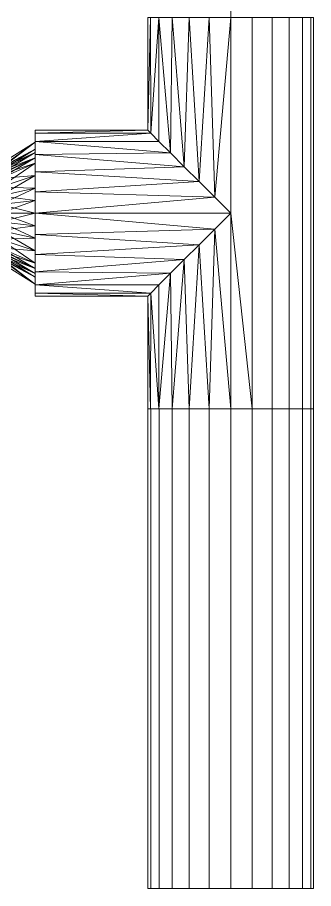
# Model space of a CAD drawing. Header units: inches. Extents: x -3325 to -59, y 5 to 733.
# Drawn here: x -2803.1 to -2799.7, y 134.06 to 144.05 of the extents above; entities that cross this region are included whole.
import ezdxf

# ---------------------------------------------------------------- set-up
doc = ezdxf.new("R2010")
doc.units = ezdxf.units.IN
doc.header["$MEASUREMENT"] = 0
doc.layers.add('P-PIPE', color=10, linetype='Continuous', lineweight=9)

# ---------------------------------------------------------------- blocks, each defined once
blk = doc.blocks.new('Tee - Welded - Generic - Standard-1125979-06 - Fifth Level')
at = {"layer": 'P-PIPE'}
mesh = blk.add_polyface(dxfattribs=at)
corners = [(-2.2441, -0.9508), (-2.2441, -0.9184, 0.2461), (-2.2441, -0.8234, 0.4754), (-2.2441, -0.6723, 0.6723), (-2.2441, -0.4754, 0.8234), (-2.2441, -0.2461, 0.9184), (-2.2441, 0, 0.9508), (-2.2441, 0.2461, 0.9184), (-2.2441, 0.4754, 0.8234), (-2.2441, 0.6723, 0.6723), (-2.2441, 0.8234, 0.4754), (-2.2441, 0.9184, 0.2461), (-2.2441, 0.9508), (-2.2441, 0.9184, -0.2461), (-2.2441, 0.8234, -0.4754), (-2.2441, 0.6723, -0.6723), (-2.2441, 0.4754, -0.8234), (-2.2441, 0.2461, -0.9184), (-2.2441, 0, -0.9508), (-2.2441, -0.2461, -0.9184), (-2.2441, -0.4754, -0.8234), (-2.2441, -0.6723, -0.6723), (-2.2441, -0.8234, -0.4754), (-2.2441, -0.9184, -0.2461)]
mesh.append_faces([[corners[k] for k in face] for face in [(10, 0, 7, 9)]], dxfattribs={"vtx0": -1, "vtx1": -1, "vtx2": -1})
mesh.append_faces([[corners[k] for k in face] for face in [(13, 21, 0, 10)]], dxfattribs={"vtx0": -1, "vtx1": -1, "vtx2": -1, "vtx3": -1})
mesh.append_faces([[corners[k] for k in face] for face in [(13, 16, 20, 21), (5, 7, 0, 1)]], dxfattribs={"vtx0": -1, "vtx1": -1, "vtx3": -1})
mesh.append_faces([[corners[k] for k in face] for face in [(4, 5, 3)]], dxfattribs={"vtx1": -1})
mesh.append_faces([[corners[k] for k in face] for face in [(18, 19, 20), (22, 23, 0, 21), (7, 8, 9), (5, 6, 7)]], dxfattribs={"vtx2": -1})
mesh.append_faces([[corners[k] for k in face] for face in [(16, 17, 18, 20), (1, 2, 3, 5)]], dxfattribs={"vtx2": -1, "vtx3": -1})
mesh.append_faces([[corners[k] for k in face] for face in [(13, 14, 15, 16), (10, 11, 12, 13)]], dxfattribs={"vtx3": -1})
mesh = blk.add_polyface(dxfattribs=at)
corners = [(-2.2441, 0.9508), (-2.2441, 0.9184, 0.2461), (-2.2441, 0.8234, 0.4754), (-2.2441, 0.6723, 0.6723), (-2.2441, 0.4754, 0.8234), (-2.2441, 0.2461, 0.9184), (-2.2441, 0, 0.9508), (-2.2441, -0.2461, 0.9184), (-2.2441, -0.4754, 0.8234), (-2.2441, -0.6723, 0.6723), (-2.2441, -0.8234, 0.4754), (-2.2441, -0.9184, 0.2461), (-2.2441, -0.9508), (-0.9508, -0.9508), (-0.9163, -0.9163, 0.2538), (-0.8229, -0.8229, 0.4762), (-0.6899, -0.6899, 0.6542), (-0.5329, -0.5329, 0.7874), (-0.3617, -0.3617, 0.8793), (-0.1826, -0.1826, 0.9331), (0, 0, 0.9508), (0.1826, -0.1826, 0.9331), (0.3617, -0.3617, 0.8793), (0.5329, -0.5329, 0.7874), (0.6899, -0.6899, 0.6542), (0.8229, -0.8229, 0.4762), (0.9163, -0.9163, 0.2538), (0.9508, -0.9508), (2.2441, -0.9508), (2.2441, -0.9184, 0.2461), (2.2441, -0.8234, 0.4754), (2.2441, -0.6723, 0.6723), (2.2441, -0.4754, 0.8234), (2.2441, -0.2461, 0.9184), (2.2441, 0, 0.9508), (2.2441, 0.2461, 0.9184), (2.2441, 0.4754, 0.8234), (2.2441, 0.6723, 0.6723), (2.2441, 0.8234, 0.4754), (2.2441, 0.9184, 0.2461), (2.2441, 0.9508)]
mesh.append_faces([[corners[k] for k in face] for face in [(13, 11, 12)]], dxfattribs={"vtx0": -1})
mesh.append_faces([[corners[k] for k in face] for face in [(27, 29, 26), (25, 30, 24), (11, 14, 10), (9, 17, 8), (16, 10, 15), (23, 32, 22), (21, 34, 20), (22, 33, 21), (33, 22, 32), (19, 7, 18), (7, 19, 6)]], dxfattribs={"vtx0": -1, "vtx1": -1})
mesh.append_faces([[corners[k] for k in face] for face in [(30, 25, 26), (24, 30, 31), (8, 17, 18), (21, 33, 34), (18, 7, 8), (20, 5, 6)]], dxfattribs={"vtx0": -1, "vtx2": -1})
mesh.append_faces([[corners[k] for k in face] for face in [(20, 34, 35, 5)]], dxfattribs={"vtx0": -1, "vtx2": -1, "vtx3": -1})
mesh.append_faces([[corners[k] for k in face] for face in [(28, 29, 27)]], dxfattribs={"vtx1": -1})
mesh.append_faces([[corners[k] for k in face] for face in [(29, 30, 26), (31, 32, 23), (23, 24, 31), (13, 14, 11), (14, 15, 10), (16, 17, 9), (9, 10, 16), (19, 20, 6)]], dxfattribs={"vtx1": -1, "vtx2": -1})
mesh.append_faces([[corners[k] for k in face] for face in [(38, 39, 1, 2), (36, 37, 3, 4), (37, 38, 2, 3), (35, 36, 4, 5)]], dxfattribs={"vtx1": -1, "vtx3": -1})
mesh.append_faces([[corners[k] for k in face] for face in [(39, 40, 0, 1)]], dxfattribs={"vtx3": -1})
mesh = blk.add_polyface(dxfattribs=at)
corners = [(-2.2441, -0.9508), (-2.2441, -0.9184, -0.2461), (-2.2441, -0.8234, -0.4754), (-2.2441, -0.6723, -0.6723), (-2.2441, -0.4754, -0.8234), (-2.2441, -0.2461, -0.9184), (-2.2441, 0, -0.9508), (-2.2441, 0.2461, -0.9184), (-2.2441, 0.4754, -0.8234), (-2.2441, 0.6723, -0.6723), (-2.2441, 0.8234, -0.4754), (-2.2441, 0.9184, -0.2461), (-2.2441, 0.9508), (2.2441, 0.9508), (2.2441, 0.9184, -0.2461), (2.2441, 0.8234, -0.4754), (2.2441, 0.6723, -0.6723), (2.2441, 0.4754, -0.8234), (2.2441, 0.2461, -0.9184), (2.2441, 0, -0.9508), (2.2441, -0.2461, -0.9184), (2.2441, -0.4754, -0.8234), (2.2441, -0.6723, -0.6723), (2.2441, -0.8234, -0.4754), (2.2441, -0.9184, -0.2461), (2.2441, -0.9508), (0.9508, -0.9508), (0.9163, -0.9163, -0.2538), (0.8229, -0.8229, -0.4762), (0.6899, -0.6899, -0.6542), (0.5329, -0.5329, -0.7874), (0.3617, -0.3617, -0.8793), (0.1826, -0.1826, -0.9331), (0, 0, -0.9508), (-0.1826, -0.1826, -0.9331), (-0.3617, -0.3617, -0.8793), (-0.5329, -0.5329, -0.7874), (-0.6899, -0.6899, -0.6542), (-0.8229, -0.8229, -0.4762), (-0.9163, -0.9163, -0.2538), (-0.9508, -0.9508)]
mesh.append_faces([[corners[k] for k in face] for face in [(1, 40, 0)]], dxfattribs={"vtx0": -1})
mesh.append_faces([[corners[k] for k in face] for face in [(33, 19, 32), (6, 34, 5), (32, 20, 31), (24, 27, 23), (27, 24, 26), (36, 4, 35), (3, 37, 2), (38, 2, 37), (21, 31, 20)]], dxfattribs={"vtx0": -1, "vtx1": -1})
mesh.append_faces([[corners[k] for k in face] for face in [(35, 4, 5), (6, 33, 34), (23, 28, 29), (29, 22, 23), (21, 30, 31), (23, 27, 28), (36, 3, 4), (3, 36, 37), (39, 1, 2)]], dxfattribs={"vtx0": -1, "vtx2": -1})
mesh.append_faces([[corners[k] for k in face] for face in [(19, 20, 32), (34, 35, 5), (6, 7, 33), (21, 22, 30), (29, 30, 22), (39, 40, 1), (38, 39, 2)]], dxfattribs={"vtx1": -1, "vtx2": -1})
mesh.append_faces([[corners[k] for k in face] for face in [(18, 19, 33, 7)]], dxfattribs={"vtx1": -1, "vtx2": -1, "vtx3": -1})
mesh.append_faces([[corners[k] for k in face] for face in [(15, 16, 9, 10), (14, 15, 10, 11), (16, 17, 8, 9), (17, 18, 7, 8)]], dxfattribs={"vtx1": -1, "vtx3": -1})
mesh.append_faces([[corners[k] for k in face] for face in [(12, 13, 14, 11), (24, 25, 26)]], dxfattribs={"vtx2": -1})
mesh = blk.add_polyface(dxfattribs=at)
corners = [(2.2441, -0.9508), (2.2441, -0.9184, -0.2461), (2.2441, -0.8234, -0.4754), (2.2441, -0.6723, -0.6723), (2.2441, -0.4754, -0.8234), (2.2441, -0.2461, -0.9184), (2.2441, 0, -0.9508), (2.2441, 0.2461, -0.9184), (2.2441, 0.4754, -0.8234), (2.2441, 0.6723, -0.6723), (2.2441, 0.8234, -0.4754), (2.2441, 0.9184, -0.2461), (2.2441, 0.9508), (2.2441, 0.9184, 0.2461), (2.2441, 0.8234, 0.4754), (2.2441, 0.6723, 0.6723), (2.2441, 0.4754, 0.8234), (2.2441, 0.2461, 0.9184), (2.2441, 0, 0.9508), (2.2441, -0.2461, 0.9184), (2.2441, -0.4754, 0.8234), (2.2441, -0.6723, 0.6723), (2.2441, -0.8234, 0.4754), (2.2441, -0.9184, 0.2461)]
mesh.append_faces([[corners[k] for k in face] for face in [(21, 19, 20)]], dxfattribs={"vtx0": -1})
mesh.append_faces([[corners[k] for k in face] for face in [(19, 23, 17, 18)]], dxfattribs={"vtx0": -1, "vtx1": -1})
mesh.append_faces([[corners[k] for k in face] for face in [(4, 8, 11, 3), (0, 3, 11, 23)]], dxfattribs={"vtx0": -1, "vtx1": -1, "vtx2": -1})
mesh.append_faces([[corners[k] for k in face] for face in [(11, 14, 17, 23)]], dxfattribs={"vtx0": -1, "vtx1": -1, "vtx2": -1, "vtx3": -1})
mesh.append_faces([[corners[k] for k in face] for face in [(9, 10, 11, 8), (4, 5, 6), (12, 13, 14, 11), (15, 16, 17, 14)]], dxfattribs={"vtx2": -1})
mesh.append_faces([[corners[k] for k in face] for face in [(6, 7, 8, 4), (21, 22, 23, 19)]], dxfattribs={"vtx2": -1, "vtx3": -1})
mesh.append_faces([[corners[k] for k in face] for face in [(0, 1, 2, 3)]], dxfattribs={"vtx3": -1})
mesh = blk.add_polyface(dxfattribs=at)
corners = [(-0.9508, -2.2441), (-0.9184, -2.2441, 0.2461), (-0.8234, -2.2441, 0.4754), (-0.6723, -2.2441, 0.6723), (-0.4754, -2.2441, 0.8234), (-0.2461, -2.2441, 0.9184), (0, -2.2441, 0.9508), (0.2461, -2.2441, 0.9184), (0.4754, -2.2441, 0.8234), (0.6723, -2.2441, 0.6723), (0.8234, -2.2441, 0.4754), (0.9184, -2.2441, 0.2461), (0.9508, -2.2441), (0.9508, -0.9508), (0.9163, -0.9163, 0.2538), (0.8229, -0.8229, 0.4762), (0.6899, -0.6899, 0.6542), (0.5329, -0.5329, 0.7874), (0.3617, -0.3617, 0.8793), (0.1826, -0.1826, 0.9331), (0, 0, 0.9508), (-0.1826, -0.1826, 0.9331), (-0.3617, -0.3617, 0.8793), (-0.5329, -0.5329, 0.7874), (-0.6899, -0.6899, 0.6542), (-0.8229, -0.8229, 0.4762), (-0.9163, -0.9163, 0.2538), (-0.9508, -0.9508)]
mesh.append_faces([[corners[k] for k in face] for face in [(13, 11, 12)]], dxfattribs={"vtx0": -1})
mesh.append_faces([[corners[k] for k in face] for face in [(22, 5, 21), (24, 3, 23), (8, 18, 7), (17, 9, 16)]], dxfattribs={"vtx0": -1, "vtx1": -1})
mesh.append_faces([[corners[k] for k in face] for face in [(24, 2, 3), (26, 1, 2), (22, 4, 5), (6, 20, 21), (21, 5, 6), (19, 6, 7), (16, 9, 10), (17, 8, 9), (6, 19, 20)]], dxfattribs={"vtx0": -1, "vtx2": -1})
mesh.append_faces([[corners[k] for k in face] for face in [(26, 27, 1), (3, 4, 23), (25, 26, 2), (24, 25, 2), (22, 23, 4), (10, 11, 14), (18, 19, 7), (17, 18, 8), (13, 14, 11), (15, 16, 10), (14, 15, 10)]], dxfattribs={"vtx1": -1, "vtx2": -1})
mesh.append_faces([[corners[k] for k in face] for face in [(27, 0, 1)]], dxfattribs={"vtx2": -1})
mesh = blk.add_polyface(dxfattribs=at)
corners = [(0.9508, -2.2441), (0.9184, -2.2441, -0.2461), (0.8234, -2.2441, -0.4754), (0.6723, -2.2441, -0.6723), (0.4754, -2.2441, -0.8234), (0.2461, -2.2441, -0.9184), (0, -2.2441, -0.9508), (-0.2461, -2.2441, -0.9184), (-0.4754, -2.2441, -0.8234), (-0.6723, -2.2441, -0.6723), (-0.8234, -2.2441, -0.4754), (-0.9184, -2.2441, -0.2461), (-0.9508, -2.2441), (-0.9508, -0.9508), (-0.9163, -0.9163, -0.2538), (-0.8229, -0.8229, -0.4762), (-0.6899, -0.6899, -0.6542), (-0.5329, -0.5329, -0.7874), (-0.3617, -0.3617, -0.8793), (-0.1826, -0.1826, -0.9331), (0, 0, -0.9508), (0.1826, -0.1826, -0.9331), (0.3617, -0.3617, -0.8793), (0.5329, -0.5329, -0.7874), (0.6899, -0.6899, -0.6542), (0.8229, -0.8229, -0.4762), (0.9163, -0.9163, -0.2538), (0.9508, -0.9508)]
mesh.append_faces([[corners[k] for k in face] for face in [(13, 11, 12)]], dxfattribs={"vtx0": -1})
mesh.append_faces([[corners[k] for k in face] for face in [(22, 5, 21), (24, 3, 23), (8, 18, 7), (17, 9, 16)]], dxfattribs={"vtx0": -1, "vtx1": -1})
mesh.append_faces([[corners[k] for k in face] for face in [(24, 2, 3), (26, 1, 2), (22, 4, 5), (6, 20, 21), (21, 5, 6), (19, 6, 7), (16, 9, 10), (17, 8, 9), (6, 19, 20)]], dxfattribs={"vtx0": -1, "vtx2": -1})
mesh.append_faces([[corners[k] for k in face] for face in [(0, 1, 27)]], dxfattribs={"vtx1": -1})
mesh.append_faces([[corners[k] for k in face] for face in [(26, 27, 1), (3, 4, 23), (25, 26, 2), (24, 25, 2), (22, 23, 4), (10, 11, 14), (18, 19, 7), (17, 18, 8), (13, 14, 11), (15, 16, 10), (14, 15, 10)]], dxfattribs={"vtx1": -1, "vtx2": -1})
mesh = blk.add_polyface(dxfattribs=at)
corners = [(-0.9508, -2.2441), (-0.9184, -2.2441, -0.2461), (-0.8234, -2.2441, -0.4754), (-0.6723, -2.2441, -0.6723), (-0.4754, -2.2441, -0.8234), (-0.2461, -2.2441, -0.9184), (0, -2.2441, -0.9508), (0.2461, -2.2441, -0.9184), (0.4754, -2.2441, -0.8234), (0.6723, -2.2441, -0.6723), (0.8234, -2.2441, -0.4754), (0.9184, -2.2441, -0.2461), (0.9508, -2.2441), (0.9184, -2.2441, 0.2461), (0.8234, -2.2441, 0.4754), (0.6723, -2.2441, 0.6723), (0.4754, -2.2441, 0.8234), (0.2461, -2.2441, 0.9184), (0, -2.2441, 0.9508), (-0.2461, -2.2441, 0.9184), (-0.4754, -2.2441, 0.8234), (-0.6723, -2.2441, 0.6723), (-0.8234, -2.2441, 0.4754), (-0.9184, -2.2441, 0.2461)]
mesh.append_faces([[corners[k] for k in face] for face in [(6, 4, 5), (21, 19, 20)]], dxfattribs={"vtx0": -1})
mesh.append_faces([[corners[k] for k in face] for face in [(23, 6, 11, 14), (23, 14, 17, 19)]], dxfattribs={"vtx0": -1, "vtx1": -1, "vtx2": -1, "vtx3": -1})
mesh.append_faces([[corners[k] for k in face] for face in [(6, 23, 3, 4)]], dxfattribs={"vtx0": -1, "vtx1": -1, "vtx3": -1})
mesh.append_faces([[corners[k] for k in face] for face in [(3, 23, 0)]], dxfattribs={"vtx0": -1, "vtx2": -1})
mesh.append_faces([[corners[k] for k in face] for face in [(16, 17, 14, 15)]], dxfattribs={"vtx1": -1})
mesh.append_faces([[corners[k] for k in face] for face in [(12, 13, 14, 11), (17, 18, 19)]], dxfattribs={"vtx2": -1})
mesh.append_faces([[corners[k] for k in face] for face in [(9, 10, 11, 6), (21, 22, 23, 19)]], dxfattribs={"vtx2": -1, "vtx3": -1})
mesh.append_faces([[corners[k] for k in face] for face in [(6, 7, 8, 9), (0, 1, 2, 3)]], dxfattribs={"vtx3": -1})
blk = doc.blocks.new('Transition - Generic - Plumbing-CW-1022941-06 - Fifth Level')
at = {"layer": 'P-PIPE'}
mesh = blk.add_polyface(dxfattribs=at)
corners = [(0, -0.8125), (0, -0.5745, 0.5745), (0, 0, 0.8125), (0, 0.5745, 0.5745), (0, 0.8125), (0, 0.5745, -0.5745), (0, 0, -0.8125), (0, -0.5745, -0.5745)]
mesh.append_faces([[corners[k] for k in face] for face in [(5, 3, 4)]], dxfattribs={"vtx0": -1})
mesh.append_faces([[corners[k] for k in face] for face in [(0, 3, 5, 6)]], dxfattribs={"vtx0": -1, "vtx1": -1, "vtx3": -1})
mesh.append_faces([[corners[k] for k in face] for face in [(2, 3, 0, 1), (7, 0, 6)]], dxfattribs={"vtx1": -1})
mesh = blk.add_polyface(dxfattribs=at)
corners = [(0, -0.8125), (0, -0.5745, -0.5745), (0, 0, -0.8125), (0, 0.5745, -0.5745), (0, 0.8125), (0.4063, 0.5625), (0.4063, 0.3977, -0.3977), (0.4063, 0, -0.5625), (0.4063, -0.3977, -0.3977), (0.4063, -0.5625), (0.4063, 0.4523, -0.2661), (0, 0.6935, -0.2873), (0, 0.7329, -0.1922), (0, 0.2873, -0.6935), (0.4063, 0.1989, -0.4801), (0.4063, 0.0994, -0.5213), (0.4063, -0.4801, -0.1989), (0, -0.6935, -0.2873), (0, -0.634, -0.4309), (0.4063, -0.1989, -0.4801), (0, -0.2873, -0.6935), (0, -0.1436, -0.753), (0, 0.634, -0.4309), (0.4063, 0.5074, -0.1331), (0, 0.4309, -0.634), (0.4063, 0.2983, -0.4389), (0, 0.1436, -0.753), (0, -0.7329, -0.1922), (0.4063, -0.5213, -0.0994), (0.4063, -0.4389, -0.2983), (0, -0.4309, -0.634), (0.4063, -0.2983, -0.4389), (0.4063, -0.0994, -0.5213)]
mesh.append_faces([[corners[k] for k in face] for face in [(23, 4, 5)]], dxfattribs={"vtx0": -1})
mesh.append_faces([[corners[k] for k in face] for face in [(4, 23, 12), (14, 24, 25), (6, 22, 10), (13, 15, 26), (29, 1, 8), (16, 18, 29), (1, 29, 18), (19, 21, 32), (7, 26, 15), (2, 32, 21), (22, 6, 3), (10, 11, 23), (3, 25, 24), (15, 13, 14), (18, 16, 17), (20, 31, 30), (21, 19, 20)]], dxfattribs={"vtx0": -1, "vtx1": -1})
mesh.append_faces([[corners[k] for k in face] for face in [(14, 13, 24), (7, 2, 26), (3, 6, 25), (23, 11, 12), (2, 7, 32), (27, 16, 28), (8, 1, 30)]], dxfattribs={"vtx0": -1, "vtx2": -1})
mesh.append_faces([[corners[k] for k in face] for face in [(9, 0, 28)]], dxfattribs={"vtx1": -1})
mesh.append_faces([[corners[k] for k in face] for face in [(27, 17, 16), (19, 31, 20), (31, 8, 30), (22, 11, 10), (0, 27, 28)]], dxfattribs={"vtx1": -1, "vtx2": -1})
mesh = blk.add_polyface(dxfattribs=at)
corners = [(0, 0.8125), (0, 0.5745, 0.5745), (0, 0, 0.8125), (0, -0.5745, 0.5745), (0, -0.8125), (0.4063, -0.5625), (0.4063, -0.3977, 0.3977), (0.4063, 0, 0.5625), (0.4063, 0.3977, 0.3977), (0.4063, 0.5625), (0.4063, -0.4523, 0.2661), (0, -0.6935, 0.2873), (0, -0.7329, 0.1922), (0, -0.2873, 0.6935), (0.4063, -0.1989, 0.4801), (0.4063, -0.0994, 0.5213), (0.4063, 0.4801, 0.1989), (0, 0.6935, 0.2873), (0, 0.634, 0.4309), (0.4063, 0.1989, 0.4801), (0, 0.2873, 0.6935), (0, 0.1436, 0.753), (0, -0.634, 0.4309), (0.4063, -0.5074, 0.1331), (0, -0.4309, 0.634), (0.4063, -0.2983, 0.4389), (0, -0.1436, 0.753), (0, 0.7329, 0.1922), (0.4063, 0.5213, 0.0994), (0.4063, 0.4389, 0.2983), (0, 0.4309, 0.634), (0.4063, 0.2983, 0.4389), (0.4063, 0.0994, 0.5213)]
mesh.append_faces([[corners[k] for k in face] for face in [(23, 4, 5)]], dxfattribs={"vtx0": -1})
mesh.append_faces([[corners[k] for k in face] for face in [(4, 23, 12), (14, 24, 25), (6, 22, 10), (13, 15, 26), (29, 1, 8), (16, 18, 29), (1, 29, 18), (19, 21, 32), (7, 26, 15), (2, 32, 21), (22, 6, 3), (10, 11, 23), (3, 25, 24), (15, 13, 14), (18, 16, 17), (20, 31, 30), (21, 19, 20)]], dxfattribs={"vtx0": -1, "vtx1": -1})
mesh.append_faces([[corners[k] for k in face] for face in [(14, 13, 24), (7, 2, 26), (3, 6, 25), (23, 11, 12), (2, 7, 32), (27, 16, 28), (8, 1, 30)]], dxfattribs={"vtx0": -1, "vtx2": -1})
mesh.append_faces([[corners[k] for k in face] for face in [(9, 0, 28)]], dxfattribs={"vtx1": -1})
mesh.append_faces([[corners[k] for k in face] for face in [(27, 17, 16), (19, 31, 20), (31, 8, 30), (22, 11, 10), (0, 27, 28)]], dxfattribs={"vtx1": -1, "vtx2": -1})
mesh = blk.add_polyface(dxfattribs=at)
corners = [(0.4063, -0.5625), (0.4063, -0.3977, -0.3977), (0.4063, 0, -0.5625), (0.4063, 0.3977, -0.3977), (0.4063, 0.5625), (0.4063, 0.3977, 0.3977), (0.4063, 0, 0.5625), (0.4063, -0.3977, 0.3977)]
mesh.append_faces([[corners[k] for k in face] for face in [(4, 7, 1, 2)]], dxfattribs={"vtx0": -1, "vtx1": -1, "vtx3": -1})
mesh.append_faces([[corners[k] for k in face] for face in [(3, 4, 2)]], dxfattribs={"vtx1": -1})
mesh.append_faces([[corners[k] for k in face] for face in [(5, 6, 7, 4), (7, 0, 1)]], dxfattribs={"vtx2": -1})

msp = doc.modelspace()

# ---------------------------------------------------------------- linework, layer by layer
at = {"layer": 'P-PIPE', "color": 1}
for p, q in [((-2800.6496, 153.5603, 1076), (-2800.6496, 144.0485, 1076)), ((-2800.6496, 153.5603, 1076), (-2800.6496, 144.0485, 1076)), ((-2800.6496, 139.5603, 1076), (-2800.6496, 144.0485, 1076)), ((-2802.8937, 141.8044, 1076), (-2803.2999, 141.8044, 1076)), ((-2802.8937, 141.8044, 1076), (-2800.6496, 141.8044, 1076)), ((-2800.6496, 139.5603, 1076), (-2800.6496, 134.0603, 1076)), ((-2800.6496, 139.5603, 1076), (-2800.6496, 134.0603, 1076))]:
    msp.add_line(p, q, dxfattribs=at)

# ---------------------------------------------------------------- block references
at = {"layer": 'P-PIPE', "color": 1, "extrusion": (0, 0, -1), "rotation": 90}
msp.add_blockref('Tee - Welded - Generic - Standard-1125979-06 - Fifth Level', (2800.6496, 141.8044, -1076), dxfattribs=at)
at = {"layer": 'P-PIPE', "color": 1, "rotation": 180}
msp.add_blockref('Transition - Generic - Plumbing-CW-1022941-06 - Fifth Level', (-2802.8937, 141.8044, 1076), dxfattribs=at)

# ---------------------------------------------------------------- meshes
at = {"layer": 'P-PIPE', "color": 1}
mesh = msp.add_polyface(dxfattribs=at)
corners = [(-2801.5995, 139.5603, 1076), (-2801.5673, 139.5603, 1076.2459), (-2801.4723, 139.5603, 1076.475), (-2801.3214, 139.5603, 1076.6718), (-2801.1246, 139.5603, 1076.8228), (-2800.8955, 139.5603, 1076.9176), (-2800.6496, 139.5603, 1076.95), (-2800.4037, 139.5603, 1076.9176), (-2800.1746, 139.5603, 1076.8228), (-2799.9778, 139.5603, 1076.6718), (-2799.8269, 139.5603, 1076.475), (-2799.7321, 139.5603, 1076.2459), (-2799.6996, 139.5603, 1076), (-2799.7321, 139.5603, 1075.7542), (-2799.8269, 139.5603, 1075.525), (-2799.9778, 139.5603, 1075.3282), (-2800.1746, 139.5603, 1075.1773), (-2800.4037, 139.5603, 1075.0823), (-2800.6496, 139.5603, 1075.05), (-2800.8955, 139.5603, 1075.0823), (-2801.1246, 139.5603, 1075.1773), (-2801.3214, 139.5603, 1075.3282), (-2801.4723, 139.5603, 1075.525), (-2801.5673, 139.5603, 1075.7542)]
mesh.append_faces([[corners[k] for k in face] for face in [(18, 16, 17)]], dxfattribs={"vtx0": -1, "color": 1})
mesh.append_faces([[corners[k] for k in face] for face in [(9, 4, 8)]], dxfattribs={"vtx0": -1, "vtx1": -1, "color": 1})
mesh.append_faces([[corners[k] for k in face] for face in [(21, 9, 15, 16)]], dxfattribs={"vtx0": -1, "vtx1": -1, "vtx3": -1, "color": 1})
mesh.append_faces([[corners[k] for k in face] for face in [(5, 6, 4), (14, 15, 13)]], dxfattribs={"vtx1": -1, "color": 1})
mesh.append_faces([[corners[k] for k in face] for face in [(3, 4, 9, 21), (20, 21, 16, 18)]], dxfattribs={"vtx1": -1, "vtx2": -1, "vtx3": -1, "color": 1})
mesh.append_faces([[corners[k] for k in face] for face in [(23, 0, 1), (18, 19, 20)]], dxfattribs={"vtx2": -1, "color": 1})
mesh.append_faces([[corners[k] for k in face] for face in [(1, 2, 3, 23), (6, 7, 8, 4), (9, 10, 11, 15), (21, 22, 23, 3), (11, 12, 13, 15)]], dxfattribs={"vtx2": -1, "vtx3": -1, "color": 1})
mesh = msp.add_polyface(dxfattribs=at)
corners = [(-2800.6496, 139.5603, 1076.95), (-2800.8955, 139.5603, 1076.9176), (-2801.1246, 139.5603, 1076.8228), (-2801.3214, 139.5603, 1076.6718), (-2801.4723, 139.5603, 1076.475), (-2801.5673, 139.5603, 1076.2459), (-2801.5995, 139.5603, 1076), (-2801.5995, 134.0603, 1076), (-2801.5673, 134.0603, 1076.2459), (-2801.4723, 134.0603, 1076.475), (-2801.3214, 134.0603, 1076.6718), (-2801.1246, 134.0603, 1076.8228), (-2800.8955, 134.0603, 1076.9176), (-2800.6496, 134.0603, 1076.95)]
mesh.append_faces([[corners[k] for k in face] for face in [(7, 8, 5, 6)]], dxfattribs={"vtx1": -1, "color": 1})
mesh.append_faces([[corners[k] for k in face] for face in [(8, 9, 4, 5), (3, 4, 9, 10), (11, 12, 1, 2), (2, 3, 10, 11)]], dxfattribs={"vtx1": -1, "vtx3": -1, "color": 1})
mesh.append_faces([[corners[k] for k in face] for face in [(12, 13, 0, 1)]], dxfattribs={"vtx3": -1, "color": 1})
mesh = msp.add_polyface(dxfattribs=at)
corners = [(-2801.5995, 139.5603, 1076), (-2801.5673, 139.5603, 1075.7542), (-2801.4723, 139.5603, 1075.525), (-2801.3214, 139.5603, 1075.3282), (-2801.1246, 139.5603, 1075.1773), (-2800.8955, 139.5603, 1075.0823), (-2800.6496, 139.5603, 1075.05), (-2800.6496, 134.0603, 1075.05), (-2800.8955, 134.0603, 1075.0823), (-2801.1246, 134.0603, 1075.1773), (-2801.3214, 134.0603, 1075.3282), (-2801.4723, 134.0603, 1075.525), (-2801.5673, 134.0603, 1075.7542), (-2801.5995, 134.0603, 1076)]
mesh.append_faces([[corners[k] for k in face] for face in [(7, 8, 5, 6)]], dxfattribs={"vtx1": -1, "color": 1})
mesh.append_faces([[corners[k] for k in face] for face in [(8, 9, 4, 5), (3, 4, 9, 10), (11, 12, 1, 2), (2, 3, 10, 11)]], dxfattribs={"vtx1": -1, "vtx3": -1, "color": 1})
mesh.append_faces([[corners[k] for k in face] for face in [(12, 13, 0, 1)]], dxfattribs={"vtx3": -1, "color": 1})
mesh = msp.add_polyface(dxfattribs=at)
corners = [(-2799.6996, 139.5603, 1076), (-2799.7321, 139.5603, 1076.2459), (-2799.8269, 139.5603, 1076.475), (-2799.9778, 139.5603, 1076.6718), (-2800.1746, 139.5603, 1076.8228), (-2800.4037, 139.5603, 1076.9176), (-2800.6496, 139.5603, 1076.95), (-2800.6496, 134.0603, 1076.95), (-2800.4037, 134.0603, 1076.9176), (-2800.1746, 134.0603, 1076.8228), (-2799.9778, 134.0603, 1076.6718), (-2799.8269, 134.0603, 1076.475), (-2799.7321, 134.0603, 1076.2459), (-2799.6996, 134.0603, 1076)]
mesh.append_faces([[corners[k] for k in face] for face in [(7, 8, 5, 6)]], dxfattribs={"vtx1": -1, "color": 1})
mesh.append_faces([[corners[k] for k in face] for face in [(8, 9, 4, 5), (3, 4, 9, 10), (11, 12, 1, 2), (2, 3, 10, 11)]], dxfattribs={"vtx1": -1, "vtx3": -1, "color": 1})
mesh.append_faces([[corners[k] for k in face] for face in [(12, 13, 0, 1)]], dxfattribs={"vtx3": -1, "color": 1})
mesh = msp.add_polyface(dxfattribs=at)
corners = [(-2800.6496, 139.5603, 1075.05), (-2800.4037, 139.5603, 1075.0823), (-2800.1746, 139.5603, 1075.1773), (-2799.9778, 139.5603, 1075.3282), (-2799.8269, 139.5603, 1075.525), (-2799.7321, 139.5603, 1075.7542), (-2799.6996, 139.5603, 1076), (-2799.6996, 134.0603, 1076), (-2799.7321, 134.0603, 1075.7542), (-2799.8269, 134.0603, 1075.525), (-2799.9778, 134.0603, 1075.3282), (-2800.1746, 134.0603, 1075.1773), (-2800.4037, 134.0603, 1075.0823), (-2800.6496, 134.0603, 1075.05)]
mesh.append_faces([[corners[k] for k in face] for face in [(7, 8, 5, 6)]], dxfattribs={"vtx1": -1, "color": 1})
mesh.append_faces([[corners[k] for k in face] for face in [(8, 9, 4, 5), (3, 4, 9, 10), (11, 12, 1, 2), (2, 3, 10, 11)]], dxfattribs={"vtx1": -1, "vtx3": -1, "color": 1})
mesh.append_faces([[corners[k] for k in face] for face in [(12, 13, 0, 1)]], dxfattribs={"vtx3": -1, "color": 1})
mesh = msp.add_polyface(dxfattribs=at)
corners = [(-2801.5995, 134.0603, 1076), (-2801.5673, 134.0603, 1075.7542), (-2801.4723, 134.0603, 1075.525), (-2801.3214, 134.0603, 1075.3282), (-2801.1246, 134.0603, 1075.1773), (-2800.8955, 134.0603, 1075.0823), (-2800.6496, 134.0603, 1075.05), (-2800.4037, 134.0603, 1075.0823), (-2800.1746, 134.0603, 1075.1773), (-2799.9778, 134.0603, 1075.3282), (-2799.8269, 134.0603, 1075.525), (-2799.7321, 134.0603, 1075.7542), (-2799.6996, 134.0603, 1076), (-2799.7321, 134.0603, 1076.2459), (-2799.8269, 134.0603, 1076.475), (-2799.9778, 134.0603, 1076.6718), (-2800.1746, 134.0603, 1076.8228), (-2800.4037, 134.0603, 1076.9176), (-2800.6496, 134.0603, 1076.95), (-2800.8955, 134.0603, 1076.9176), (-2801.1246, 134.0603, 1076.8228), (-2801.3214, 134.0603, 1076.6718), (-2801.4723, 134.0603, 1076.475), (-2801.5673, 134.0603, 1076.2459)]
mesh.append_faces([[corners[k] for k in face] for face in [(18, 16, 17)]], dxfattribs={"vtx0": -1, "color": 1})
mesh.append_faces([[corners[k] for k in face] for face in [(16, 20, 15)]], dxfattribs={"vtx0": -1, "vtx1": -1, "color": 1})
mesh.append_faces([[corners[k] for k in face] for face in [(3, 9, 15)]], dxfattribs={"vtx0": -1, "vtx1": -1, "vtx2": -1, "color": 1})
mesh.append_faces([[corners[k] for k in face] for face in [(15, 20, 21, 3)]], dxfattribs={"vtx0": -1, "vtx2": -1, "vtx3": -1, "color": 1})
mesh.append_faces([[corners[k] for k in face] for face in [(12, 13, 11), (7, 8, 6)]], dxfattribs={"vtx1": -1, "color": 1})
mesh.append_faces([[corners[k] for k in face] for face in [(3, 4, 8, 9)]], dxfattribs={"vtx1": -1, "vtx3": -1, "color": 1})
mesh.append_faces([[corners[k] for k in face] for face in [(23, 0, 1)]], dxfattribs={"vtx2": -1, "color": 1})
mesh.append_faces([[corners[k] for k in face] for face in [(18, 19, 20, 16), (21, 22, 23, 1), (13, 14, 15, 9), (1, 2, 3, 21), (4, 5, 6, 8), (9, 10, 11, 13)]], dxfattribs={"vtx2": -1, "vtx3": -1, "color": 1})

doc.saveas('drawing.dxf')
